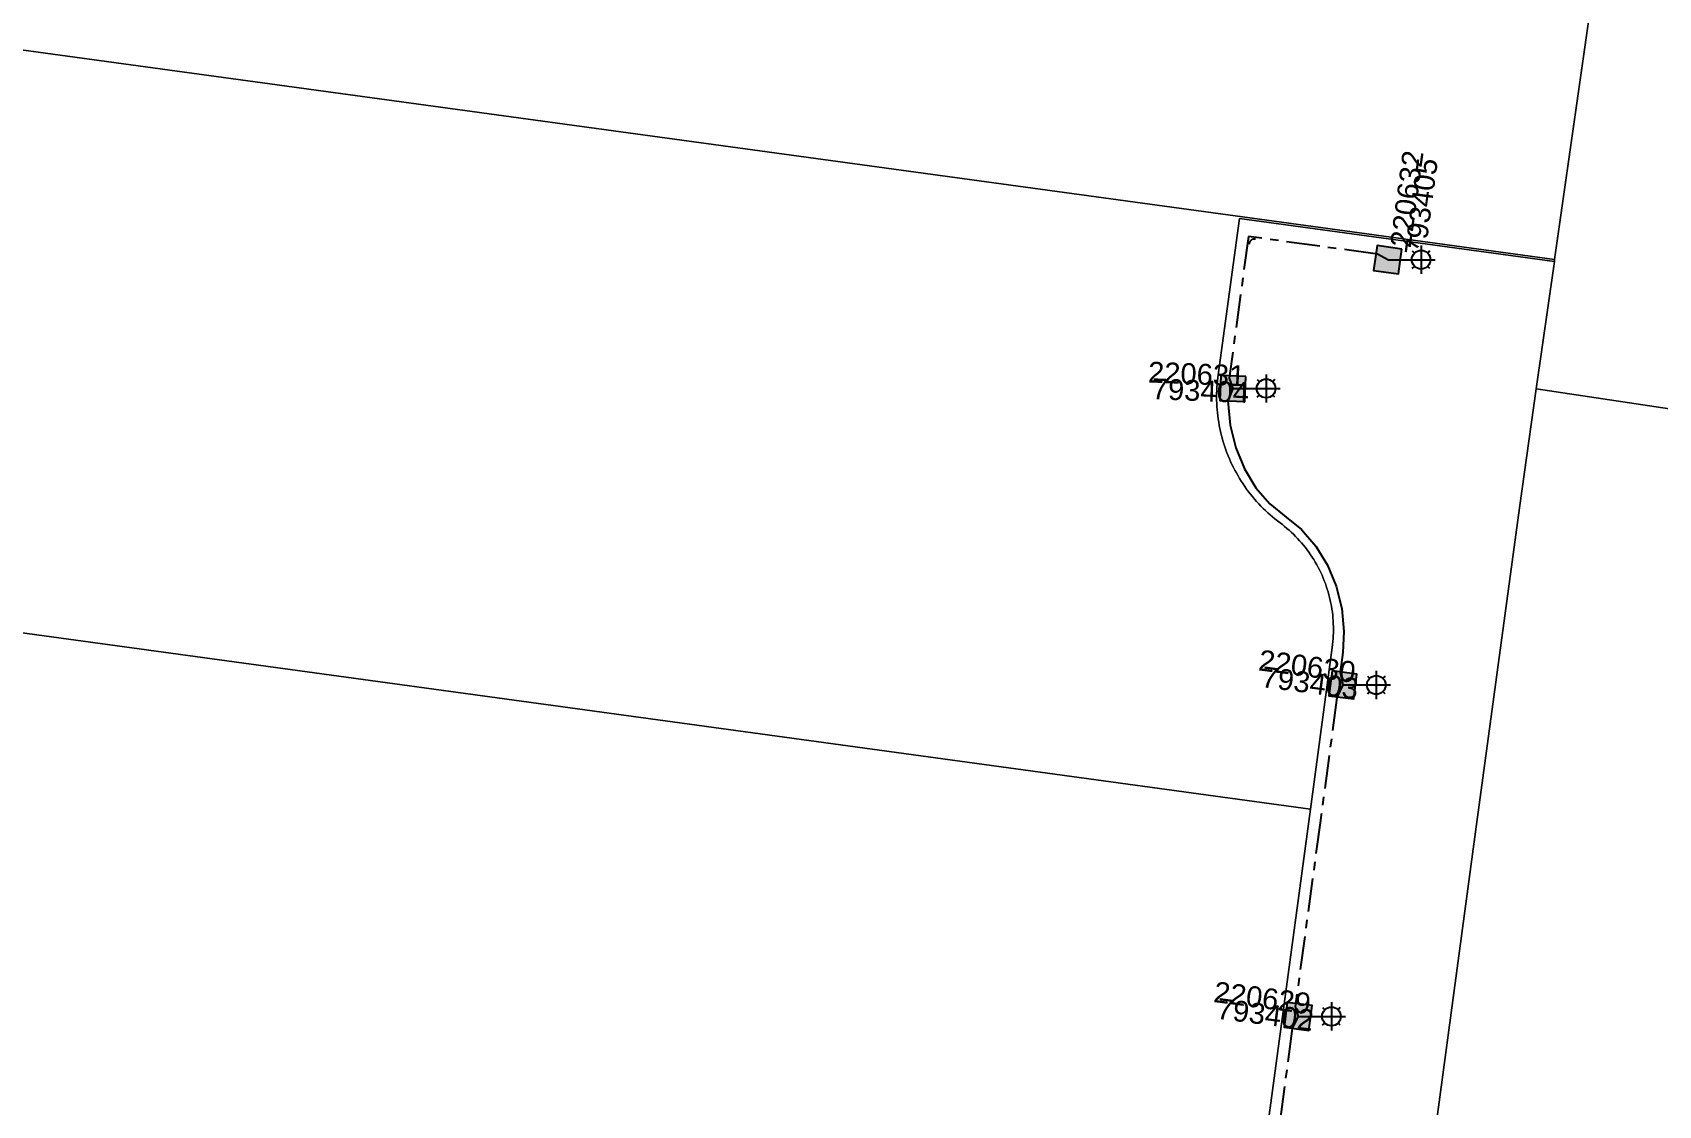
# Model space of a CAD drawing. Header units: metres. Extents: x 301012 to 305396, y 6240778 to 6244350.
# Drawn here: x 303104.9 to 303299.8, y 6242626.5 to 6242755 of the extents above; entities that cross this region are included whole.
import ezdxf
from ezdxf.enums import TextEntityAlignment as Align

# ---------------------------------------------------------------- set-up
doc = ezdxf.new("R2010")
doc.units = ezdxf.units.M
doc.linetypes.add('Cable Exist UG', pattern=[7, 4, -1, 1, -1])
doc.layers.get('0').update_dxf_attribs({"color": 6})
for name, color, linetype, lineweight in [('Cadastre Land Parcels_SP_EXT', 118, 'Continuous', 15), ('Cadastre Roads_SP_EXT', 218, 'Continuous', 15), ('Mains_SL_EXT', 131, 'Continuous', 25)]:
    doc.layers.add(name, color=color, linetype=linetype, lineweight=lineweight)
for name, color, linetype in [('Equip_SP_SL_EXT', 7, 'Continuous'), ('SupportsUG_SP_LV_SL_EXT', 7, 'Continuous'), ('Trench_SP_EXT', 7, 'Continuous')]:
    doc.layers.add(name, color=color, linetype=linetype)
doc.styles.add('COLUMN_LABEL', font='arial.ttf', dxfattribs={"height": 2})
doc.styles.add('iecARIAL', font='arial.ttf', dxfattribs={"height": 2})
doc.styles.add('POLE_LABEL', font='arial.ttf', dxfattribs={"height": 2})
doc.styles.add('SL_LABEL', font='arial.ttf', dxfattribs={"height": 2})
doc.styles.get("Standard").update_dxf_attribs({"font": 'arial.ttf'})

# ---------------------------------------------------------------- blocks, each defined once
blk = doc.blocks.new('COLUMN_EXT')
blk.add_hatch(color=256).paths.add_polyline_path([(1.5, -1.5), (1.5, 1.5), (-1.5, 1.5), (-1.5, -1.5)])
blk.add_lwpolyline([(1.5, 1.5), (-1.5, 1.5), (-1.5, -1.5), (1.5, -1.5)], close=True)
at = {"flags": 9}
for tag, p in [('NOTES', (-1.81, 2)), ('COLUMN_TYPE', (-1.81, 0.4)), ('STREETNAME', (-1.81, 1.6)), ('OWNED_BY', (-1.81, 0.6)), ('LOCATION', (-1.81, 1.4)), ('SUBURB', (-1.81, 1.8)), ('LEGEND', (-1.81, 1.2)), ('USAGE', (-1.81, 1)), ('STATE', (-1.81, 0.8))]:
    blk.add_attdef(tag, text='', height=0.2, rotation=180, dxfattribs=at).set_placement(p, align=Align.MIDDLE_LEFT)
at = {"flags": 1}
blk.add_attdef('Z', (-1.81, 2.35), '', height=0.2, rotation=180, dxfattribs=at)
at = {"flags": 9}
for tag, style, p in [('STRUCTURE_PLANT_NUMBER', 'POLE_LABEL', (-1.81, -0.03)), ('STREET_CODE', 'COLUMN_LABEL', (-1.81, 0.2))]:
    blk.add_attdef(tag, text='', height=0.2, rotation=180, dxfattribs=dict(at, style=style)).set_placement(p, align=Align.MIDDLE_LEFT)
at = {"style": 'COLUMN_LABEL', "width": 0.9, "flags": 8}
blk.add_attdef('ASSET_NUM', text='', height=2, rotation=270, dxfattribs=at).set_placement((2, -4), align=Align.MIDDLE_LEFT)
blk = doc.blocks.new('SL_LANTERN_EXT')
at = {"flags": 9}
for tag, p in [('LRATECODE', (-7.4, 0)), ('LOUTREACHVOCAB', (-7.2, 0)), ('LOUTREACH', (-7, 0)), ('LANTNUMBER', (-6.6, 0)), ('LNEW', (-6.4, 0)), ('LMASTVOCAB', (-6.2, 0)), ('LMAST', (-6, 0)), ('LLAMPVOCAB', (-5.8, 0)), ('LLAMP', (-5.6, 0)), ('LEXIST', (-5.4, 0)), ('LCHARGE3PERCENT', (-5.2, 0)), ('LCHARGE3', (-5, 0)), ('LCHARGE2PERCENT', (-4.8, 0)), ('LCHARGE2', (-4.6, 0)), ('LCHARGE1PERCENT', (-4.4, 0)), ('LCHARGE1', (-4.2, 0)), ('LCATEGORY', (-4, 0)), ('LBRACKETVOCAB', (-3.8, 0)), ('LBRACKET', (-3.6, 0)), ('LKINGHEIGHT', (-3.4, 0)), ('CREPLACE', (-3.2, 0)), ('CREMOVE', (-3, 0)), ('CNUMBER', (-2.8, 0)), ('CNEW', (-2.6, 0)), ('CEXIST', (-2.4, 0)), ('USAGE', (-2.2, 0)), ('STATE', (-2, 0)), ('OWNED_BY', (-1.8, 0)), ('ORIENTATION', (-1.6, 0)), ('OPERATING_VOLTAGE', (-1.4, 0)), ('NO_PHASES', (-1.2, 0)), ('LANTERN_TYPE', (-1, 0)), ('LANTERN_PURPOSE', (-0.8, 0)), ('CONTROL_TYPE', (-0.6, 0)), ('CONSTRUCTED_VOLTAGE', (-0.4, 0))]:
    blk.add_attdef(tag, text='', height=0.001, rotation=270, dxfattribs=at).set_placement(p, align=Align.MIDDLE_LEFT)
at = {"style": 'SL_LABEL', "flags": 9}
blk.add_attdef('STREET_CODE', text='', height=0.001, rotation=270, dxfattribs=at).set_placement((0, 0), align=Align.MIDDLE_LEFT)
at = {"flags": 1}
blk.add_attdef('Z', (0, 0), '', height=0.001, rotation=270, dxfattribs=at)
at = {"width": 0.9}
blk.add_attdef('LNUMBER', text='', height=1, dxfattribs=at).set_placement((7, -1), align=Align.MIDDLE_LEFT)
at = {"flags": 9}
for tag, p in [('LREMOVE', (0, -7.6)), ('LREPLACE', (0, -7.8)), ('LTYPE', (0, -8)), ('LTYPEVOCAB', (0, -8.2)), ('LEGEND', (0, -8.4)), ('SUBURB', (0, -8.6)), ('STREETNAME', (0, -8.8)), ('LOCATION', (0, -9)), ('NOTES', (0, -9.2)), ('MAINTAINED_BY', (0, -9.86))]:
    blk.add_attdef(tag, text='', height=0.001, dxfattribs=at).set_placement(p, align=Align.MIDDLE_LEFT)
blk.add_attdef('OPERATED_BY', (0, -9.61), '', height=0.001, dxfattribs=at)
blk.add_wipeout([(5.69, 0), (5.06, -1.06), (4, -1.69), (2.94, -1.06), (2.31, 0), (2.94, 1.06), (4, 1.69), (5.06, 1.06)])
for p, q in [((0, 0), (4, 0)), ((2.94, 1.06), (3.2, 0.8)), ((4, 1.69), (4, 0)), ((5.06, 1.06), (4.8, 0.8)), ((2.94, -1.06), (3.2, -0.8)), ((4, 0), (5.69, 0)), ((4, 0), (4, -1.69)), ((5.06, -1.06), (4.8, -0.8))]:
    blk.add_line(p, q)
blk.add_circle((4, 0), 1.12)

msp = doc.modelspace()

# ---------------------------------------------------------------- linework, layer by layer
at = {"layer": 'Cadastre Land Parcels_SP_EXT', "linetype": 'Continuous'}
for points in [[(303895.62, 6242601.84), (303898.56, 6242607.6), (303893.54, 6242621.06), (303836.19, 6242721.27), (303745.41, 6242821.42), (303679.58, 6242873.15), (303496.5, 6242943.25), (303457.23, 6242951.04), (303322.12, 6242971.23), (303313.09, 6242908.03), (303310.06, 6242886.46), (303307.26, 6242867.2), (303297.54, 6242799.12), (303287.36, 6242727.82), (303287.36, 6242727.59), (303285.18, 6242712.33), (303868.56, 6242624.81), (303875.32, 6242612.66), (303886.24, 6242583.36), (303886.24, 6242583.34), (303895.62, 6242601.84)], [(303297.54, 6242799.12), (303006.07, 6242839.04), (302996.3, 6242767.65), (303287.36, 6242727.82), (303297.54, 6242799.12)], [(303836.18, 6242484.81), (303874.64, 6242560.51), (303886.24, 6242583.34), (303886.24, 6242583.36), (303875.32, 6242612.66), (303868.56, 6242624.81), (303285.18, 6242712.33), (303283.15, 6242698.07), (303277.91, 6242659.24), (303272.99, 6242622.71), (303601.4, 6242573.31), (303584.96, 6242463.78), (303716.02, 6242444.05), (303808.39, 6242430.15), (303836.18, 6242484.81)]]:
    msp.add_lwpolyline(points, close=True, dxfattribs=at)
for points in [[(302986.9, 6242699.09), (303258.1, 6242661.95), (303260.72, 6242681.34), (303260.76, 6242681.69), (303260.8, 6242682.05), (303260.83, 6242682.4), (303260.85, 6242682.75), (303260.86, 6242683.11), (303260.87, 6242683.46), (303260.87, 6242683.81), (303260.85, 6242684.17), (303260.84, 6242684.52), (303260.81, 6242684.87), (303260.78, 6242685.22), (303260.74, 6242685.58), (303260.69, 6242685.93), (303260.63, 6242686.28), (303260.56, 6242686.62), (303260.49, 6242686.97), (303260.41, 6242687.31), (303260.32, 6242687.66), (303260.23, 6242688), (303260.12, 6242688.34), (303260.01, 6242688.67), (303259.9, 6242689.01), (303259.77, 6242689.34), (303259.64, 6242689.66), (303259.5, 6242689.99), (303259.35, 6242690.31), (303259.19, 6242690.63), (303259.03, 6242690.94), (303258.86, 6242691.25), (303258.69, 6242691.56), (303258.51, 6242691.87), (303258.32, 6242692.16), (303258.12, 6242692.46), (303257.92, 6242692.75), (303257.71, 6242693.03), (303257.5, 6242693.32), (303257.28, 6242693.59), (303257.05, 6242693.86), (303256.81, 6242694.13), (303256.58, 6242694.39), (303256.33, 6242694.64), (303256.08, 6242694.9), (303255.82, 6242695.14), (303255.56, 6242695.38), (303255.3, 6242695.61), (303255.02, 6242695.84), (303254.75, 6242696.06), (303254.47, 6242696.27), (303254.16, 6242696.5), (303253.86, 6242696.74), (303253.57, 6242696.98), (303253.28, 6242697.23), (303253, 6242697.48), (303252.72, 6242697.74), (303252.45, 6242698.01), (303252.18, 6242698.28), (303251.92, 6242698.56), (303251.66, 6242698.84), (303251.41, 6242699.12), (303251.16, 6242699.42), (303250.92, 6242699.71), (303250.69, 6242700.01), (303250.46, 6242700.32), (303250.24, 6242700.63), (303250.03, 6242700.95), (303249.82, 6242701.27), (303249.62, 6242701.59), (303249.43, 6242701.92), (303249.24, 6242702.25), (303249.05, 6242702.58), (303248.88, 6242702.92), (303248.71, 6242703.26), (303248.55, 6242703.61), (303248.4, 6242703.96), (303248.25, 6242704.31), (303248.11, 6242704.66), (303247.98, 6242705.02), (303247.85, 6242705.38), (303247.74, 6242705.74), (303247.63, 6242706.11), (303247.52, 6242706.48), (303247.43, 6242706.85), (303247.34, 6242707.22), (303247.26, 6242707.59), (303247.18, 6242707.96), (303247.12, 6242708.34), (303247.06, 6242708.72), (303247.01, 6242709.09), (303246.97, 6242709.47), (303246.93, 6242709.85), (303246.91, 6242710.23), (303246.89, 6242710.61), (303246.87, 6242710.99), (303246.87, 6242711.37), (303246.87, 6242711.76), (303246.88, 6242712.14), (303246.9, 6242712.52), (303246.93, 6242712.9), (303246.96, 6242713.28), (303247.01, 6242713.66), (303247.05, 6242714.03), (303249.61, 6242732.76), (303287.36, 6242727.59), (303287.36, 6242727.82), (302996.3, 6242767.65)], [(303250, 6242601.91), (303258.1, 6242661.95), (302986.9, 6242699.09)]]:
    msp.add_lwpolyline(points, dxfattribs=at)
at = {"layer": 'Trench_SP_EXT', "linetype": 'Cable Exist UG'}
msp.add_lwpolyline([(303250.76, 6242729.67, -0.4452), (303251.52, 6242730.28)], format="xyb", dxfattribs=at)

# ---------------------------------------------------------------- block references
at = {"layer": 'SupportsUG_SP_LV_SL_EXT'}
ref = msp.add_blockref('COLUMN_EXT', (303267.38, 6242727.81), dxfattribs=dict(at, rotation=352.1103819758182))
ref.add_attrib('ASSET_NUM', '793405', dxfattribs={"layer": '0', "height": 2.5, "rotation": 82.3807, "style": 'COLUMN_LABEL'}).set_placement((303269.38, 6242728.56), align=Align.TOP_LEFT)
ref = msp.add_blockref('COLUMN_EXT', (303248.8, 6242712.38), dxfattribs=dict(at, rotation=357.6931233867407))
ref.add_attrib('ASSET_NUM', '793404', dxfattribs={"layer": '0', "height": 2.5, "rotation": 357.6901, "style": 'COLUMN_LABEL'}).set_placement((303250.8, 6242713.13), align=Align.TOP_RIGHT)
ref = msp.add_blockref('COLUMN_EXT', (303262, 6242676.85), dxfattribs=dict(at, rotation=82.75864712857587))
ref.add_attrib('ASSET_NUM', '793403', dxfattribs={"layer": '0', "height": 2.5, "rotation": 352.6544, "style": 'COLUMN_LABEL'}).set_placement((303264, 6242677.6), align=Align.TOP_RIGHT)
ref = msp.add_blockref('COLUMN_EXT', (303256.63, 6242637.13), dxfattribs=dict(at, rotation=83.02598872269563))
ref.add_attrib('ASSET_NUM', '793402', dxfattribs={"layer": '0', "height": 2.5, "rotation": 352.7741, "style": 'COLUMN_LABEL'}).set_placement((303258.63, 6242637.88), align=Align.TOP_RIGHT)

# ---------------------------------------------------------------- next in the draw order: block references
at = {"layer": 'Equip_SP_SL_EXT'}
ref = msp.add_blockref('SL_LANTERN_EXT', (303267.38, 6242727.81), dxfattribs=at)
ref.add_attrib('ASSET_NUM', '220632', dxfattribs={"layer": '0', "height": 2.5, "rotation": 82.3051, "style": 'iecARIAL'}).set_placement((303268.88, 6242729.31), align=Align.MIDDLE_LEFT)
ref = msp.add_blockref('SL_LANTERN_EXT', (303248.8, 6242712.38), dxfattribs=at)
ref.add_attrib('ASSET_NUM', '220631', dxfattribs={"layer": '0', "height": 2.5, "rotation": 357.6921, "style": 'iecARIAL'}).set_placement((303250.3, 6242713.88), align=Align.MIDDLE_RIGHT)
ref = msp.add_blockref('SL_LANTERN_EXT', (303262, 6242676.85), dxfattribs=at)
ref.add_attrib('ASSET_NUM', '220630', dxfattribs={"layer": '0', "height": 2.5, "rotation": 352.6062, "style": 'iecARIAL'}).set_placement((303263.5, 6242678.35), align=Align.MIDDLE_RIGHT)
ref = msp.add_blockref('SL_LANTERN_EXT', (303256.63, 6242637.13), dxfattribs=at)
ref.add_attrib('ASSET_NUM', '220629', dxfattribs={"layer": '0', "height": 2.5, "rotation": 352.7581, "style": 'iecARIAL'}).set_placement((303258.13, 6242638.63), align=Align.MIDDLE_RIGHT)

# ---------------------------------------------------------------- next in the draw order: linework, layer by layer
at = {"layer": 'Cadastre Roads_SP_EXT', "linetype": 'Continuous'}
msp.add_lwpolyline([(303272.99, 6242622.71), (303277.91, 6242659.24), (303283.15, 6242698.07), (303285.18, 6242712.33), (303287.36, 6242727.59), (303249.61, 6242732.76), (303247.05, 6242714.03), (303247.01, 6242713.66), (303246.96, 6242713.28), (303246.93, 6242712.9), (303246.9, 6242712.52), (303246.88, 6242712.14), (303246.87, 6242711.76), (303246.87, 6242711.37), (303246.87, 6242710.99), (303246.89, 6242710.61), (303246.91, 6242710.23), (303246.93, 6242709.85), (303246.97, 6242709.47), (303247.01, 6242709.09), (303247.06, 6242708.72), (303247.12, 6242708.34), (303247.18, 6242707.96), (303247.26, 6242707.59), (303247.34, 6242707.22), (303247.43, 6242706.85), (303247.52, 6242706.48), (303247.63, 6242706.11), (303247.74, 6242705.74), (303247.85, 6242705.38), (303247.98, 6242705.02), (303248.11, 6242704.66), (303248.25, 6242704.31), (303248.4, 6242703.96), (303248.55, 6242703.61), (303248.71, 6242703.26), (303248.88, 6242702.92), (303249.05, 6242702.58), (303249.24, 6242702.25), (303249.43, 6242701.92), (303249.62, 6242701.59), (303249.82, 6242701.27), (303250.03, 6242700.95), (303250.24, 6242700.63), (303250.46, 6242700.32), (303250.69, 6242700.01), (303250.92, 6242699.71), (303251.16, 6242699.42), (303251.41, 6242699.12), (303251.66, 6242698.84), (303251.92, 6242698.56), (303252.18, 6242698.28), (303252.45, 6242698.01), (303252.72, 6242697.74), (303253, 6242697.48), (303253.28, 6242697.23), (303253.57, 6242696.98), (303253.86, 6242696.74), (303254.16, 6242696.5), (303254.47, 6242696.27), (303254.75, 6242696.06), (303255.02, 6242695.84), (303255.3, 6242695.61), (303255.56, 6242695.38), (303255.82, 6242695.14), (303256.08, 6242694.9), (303256.33, 6242694.64), (303256.58, 6242694.39), (303256.81, 6242694.13), (303257.05, 6242693.86), (303257.28, 6242693.59), (303257.5, 6242693.32), (303257.71, 6242693.03), (303257.92, 6242692.75), (303258.12, 6242692.46), (303258.32, 6242692.16), (303258.51, 6242691.87), (303258.69, 6242691.56), (303258.86, 6242691.25), (303259.03, 6242690.94), (303259.19, 6242690.63), (303259.35, 6242690.31), (303259.5, 6242689.99), (303259.64, 6242689.66), (303259.77, 6242689.34), (303259.9, 6242689.01), (303260.01, 6242688.67), (303260.12, 6242688.34), (303260.23, 6242688), (303260.32, 6242687.66), (303260.41, 6242687.31), (303260.49, 6242686.97), (303260.56, 6242686.62), (303260.63, 6242686.28), (303260.69, 6242685.93), (303260.74, 6242685.58), (303260.78, 6242685.22), (303260.81, 6242684.87), (303260.84, 6242684.52), (303260.85, 6242684.17), (303260.87, 6242683.81), (303260.87, 6242683.46), (303260.86, 6242683.11), (303260.85, 6242682.75), (303260.83, 6242682.4), (303260.8, 6242682.05), (303260.76, 6242681.69), (303260.72, 6242681.34), (303258.1, 6242661.95), (303250, 6242601.91)], dxfattribs=at)
at = {"layer": 'Mains_SL_EXT', "linetype": 'Cable Exist UG'}
for points in [[(303267.38, 6242727.81), (303266.16, 6242728.47), (303266.16, 6242728.47), (303250.69, 6242730.59), (303248.37, 6242713.63), (303248.8, 6242712.38)], [(303248.8, 6242712.38), (303248.21, 6242710.9), (303248.21, 6242710.9), (303248.49, 6242707.98), (303249.15, 6242705.26), (303250.2, 6242702.74), (303251.58, 6242700.48), (303253.25, 6242698.56), (303255.21, 6242696.97), (303257.05, 6242695.48), (303258.77, 6242693.5), (303260.17, 6242691.22), (303261.21, 6242688.7), (303261.87, 6242686.01), (303262.13, 6242683.24), (303262.01, 6242680.74), (303261.69, 6242678.38), (303262, 6242676.85)], [(303262, 6242676.85), (303261.29, 6242675.34), (303261.29, 6242675.34), (303259.4, 6242661.29), (303259.3, 6242660.6), (303259.3, 6242660.6), (303256.3, 6242638.33), (303256.63, 6242637.13)], [(303256.63, 6242637.13), (303255.94, 6242635.67), (303255.94, 6242635.67), (303251.36, 6242601.66), (303251.29, 6242599.65)]]:
    msp.add_lwpolyline(points, dxfattribs=at)

doc.saveas('drawing.dxf')
